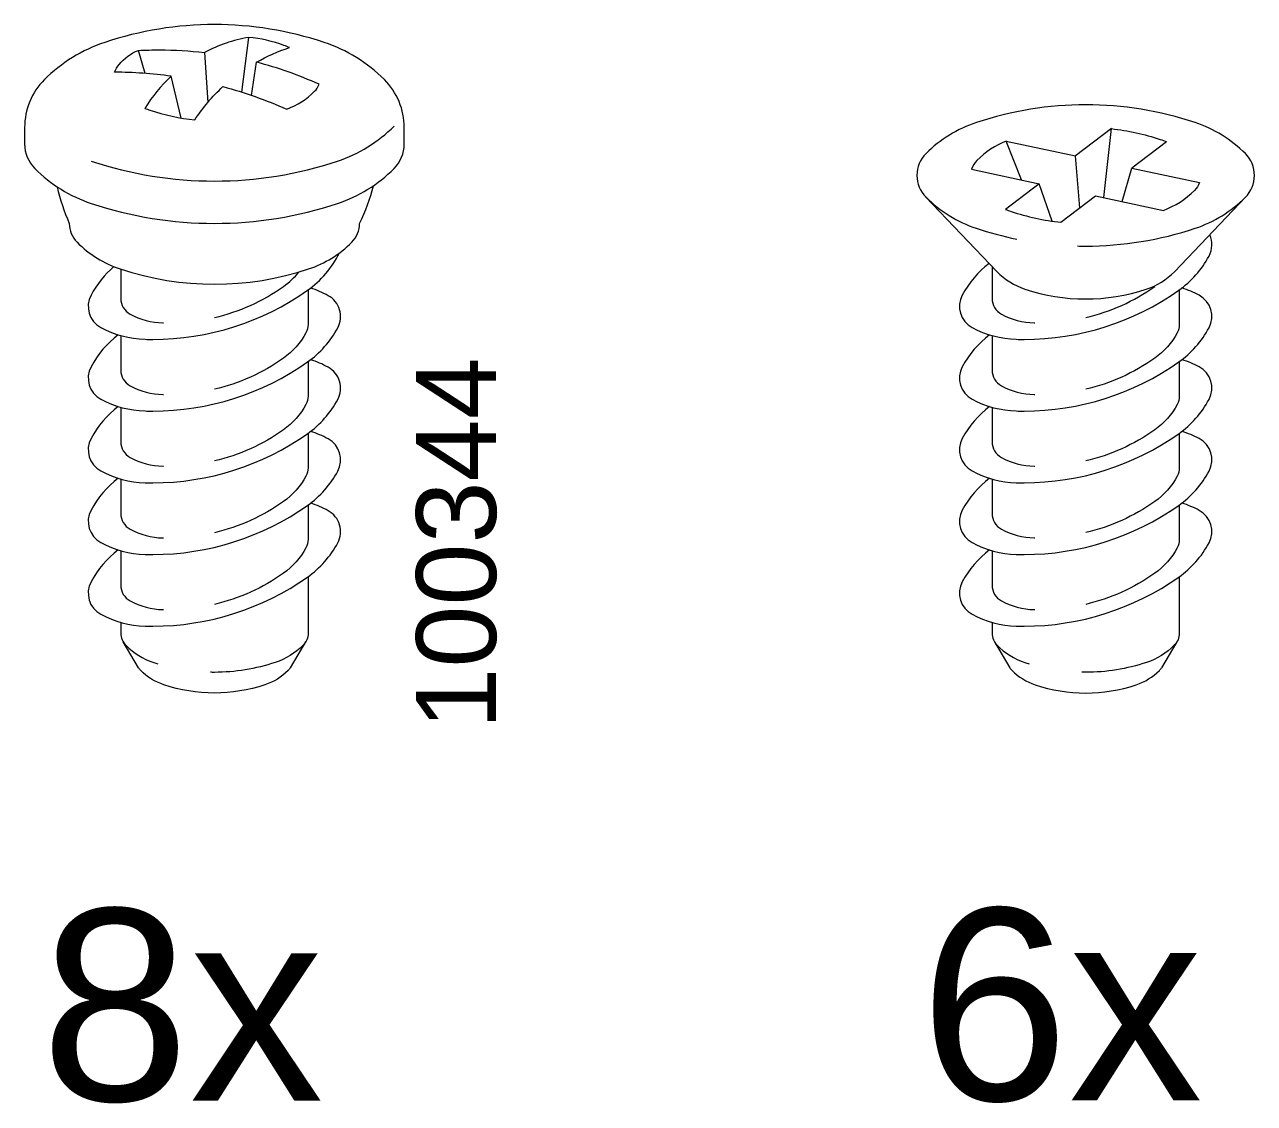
# Model space of a CAD drawing. Header units: metres. Extents: x -0.7 to 7.4, y 0 to 11.2.
# Drawn here: x -0.26847 to -0.23931, y 0.82401 to 0.84959 of the extents above; entities that cross this region are included whole.
import ezdxf

# ---------------------------------------------------------------- set-up
doc = ezdxf.new("R2010")
doc.units = ezdxf.units.M
doc.header["$MEASUREMENT"] = 0
doc.layers.add('PDF3_Geometry_Num_Penna__7', color=7, linetype='Continuous', lineweight=18)
doc.layers.add('PDF3_Text_Num_Penna__7', color=7, linetype='Continuous', lineweight=18)
doc.styles.add('GENERATED_STYLE_1', font='Arial.ttf')

msp = doc.modelspace()

# ---------------------------------------------------------------- linework, layer by layer
at = {"layer": 'PDF3_Geometry_Num_Penna__7', "color": 7, "linetype": 'Continuous', "lineweight": 18, "flags": 128}
msp.add_lwpolyline([(-0.2610465754272918, 0.845349931231762, 0.1167853219421448), (-0.2597084893161807, 0.8461767717873176, 0.1988030075961372), (-0.2594666248717363, 0.846761077620651), (-0.2594666248717363, 0.8471487803984288, 0.1990228059907599), (-0.2599372304272918, 0.8482853245650953, 0.1164728759022366), (-0.2613655923717362, 0.8491682920650954, 0.1622665240708814), (-0.2665683590384029, 0.8491682920650955, 0.1162243332427583), (-0.2679967562606244, 0.848285289287317, 0.1989886831914886), (-0.2684672912606251, 0.8471487803984288), (-0.2684672912606251, 0.846761077620651, 0.1997361016615889), (-0.2682249329272943, 0.8461768423428706, 0.1165976771818259), (-0.266886670427292, 0.8453498606762059, 0.1622833772322886)], format="xyb", close=True, dxfattribs=at)
for points in [[(-0.263318252649514, 0.8479892028984287), (-0.2631535054272918, 0.8492877778984288, 0.07711132692542608), (-0.2642027370939585, 0.8489287206762065), (-0.2641244204272918, 0.847743740120651)], [(-0.263087430149514, 0.8479127206762065), (-0.2629717190384029, 0.8486987095650953, -0.04985168392307519), (-0.2621861887606252, 0.8490439378984288, 0.01830487671407248), (-0.2623191859828474, 0.8490945615095398, 0.06610978874200939), (-0.2631535054272918, 0.8492877426206513)], [(-0.2656085565384029, 0.8484324328984287), (-0.2657683648717363, 0.8489767690095399, -0.01474000191008559), (-0.2652655507050696, 0.8489907742873176, -0.02935007842277824), (-0.2642022784828473, 0.8489286853984288)], [(-0.2649932768161807, 0.8483671337317621, 0.03336260953457276), (-0.2663341851495141, 0.8484609726206506, -0.1214741720947332), (-0.2662224604272919, 0.84864466400954, -0.1366160633436), (-0.265768400149514, 0.8489767690095398)], [(-0.2647589970939585, 0.847375122620651), (-0.2649932768161807, 0.8483671337317621, 0.0679713742645093), (-0.2656140598717363, 0.84760421650954, 0.01510755138411452), (-0.2654948562606252, 0.8475599428984287, 0.05410386472979124), (-0.2644335948717363, 0.8473301081762066, -0.06058481276818173), (-0.2637646929272917, 0.8481199423428736, -0.03950499317301052), (-0.262253040149514, 0.8475840728984286, 0.108008741522878), (-0.2615915818161807, 0.8480102284539842, 0.1070701045511039), (-0.2614868420939584, 0.8481743759539843, 0.04315327317035341), (-0.2629716837606251, 0.8486986037317623)], [(-0.2435048415384029, 0.8443410220650953, 0.005511219590145743), (-0.2433122248717363, 0.8443385526206514, 0.08067066081192903), (-0.2407175443161808, 0.8447594165095401, 0.1166835701450279), (-0.2395271309828479, 0.8454953109539849, 0.4142276987832508), (-0.239526951479409, 0.8465306652694248, 0.1163772108929385), (-0.2407170504272919, 0.8472681603984286, 0.1624075913155616), (-0.2459028430788975, 0.8472683820207729, 0.1164022026826463), (-0.2470973540384021, 0.846532971509539, 0.4152097196578789), (-0.2470971749278797, 0.8454990165627927, 0.1166705439570548), (-0.2459077873717363, 0.8447599456762063, 0.03008104403858145), (-0.2449471734828473, 0.8445029470650957)], [(-0.2668866704272918, 0.8463543601206511, 0.1622833772322159), (-0.2610465754272918, 0.8463543601206509, 0.117043884934447), (-0.2597084893161806, 0.8471819767873174)], [(-0.2428860693161807, 0.8454896312317621), (-0.2427029776495141, 0.8471226395650954, -0.0538440189088312), (-0.2415435382050696, 0.8468685337317622, -0.02112593486628234), (-0.2413950540384029, 0.8468129006762064), (-0.242214980149514, 0.8461872492873177), (-0.2406161912606251, 0.8458432909539844, -0.1089606794459963), (-0.240732572649514, 0.8456601640095398)], [(-0.2448325559828473, 0.845908731231762), (-0.245193941538403, 0.8468273645650953, 0.1019257248076862), (-0.245892265149514, 0.8463676245650954, 0.1205178217294216), (-0.2460159490384029, 0.8461628017873177), (-0.2444136323717363, 0.845818102620651), (-0.2452135912606251, 0.8452085026206511, 0.01666411887230203), (-0.2450812995939585, 0.8451590784539844, 0.05377740519616354), (-0.2438989295939585, 0.8449030323428732), (-0.2430758990384029, 0.8455306240095398), (-0.2414689962606251, 0.8451852545650955, 0.1065469974529925), (-0.2407325020939575, 0.8456602698428722)], [(-0.2676969657050696, 0.8457447248428731, 0.04460781024592366), (-0.2674089579272918, 0.8448760448428732, 0.1991673256915225), (-0.2672243140384029, 0.84442921650954, 0.116366849697978), (-0.2662004118161807, 0.8437965448428733, 0.1620986487523892), (-0.2617335043161807, 0.8437965448428733, 0.1162680393328892), (-0.2607096373717362, 0.84442921650954, 0.1993214314365684), (-0.2605242879272918, 0.8448760448428733, 0.0585636596533381), (-0.2601983212606236, 0.8457703365095395)], [(-0.2471101245939585, 0.845507905120651), (-0.2454199662606251, 0.8437334328984288, 0.1157978269139217), (-0.2447526518161817, 0.8433182840095369, 0.162620319018585), (-0.2418761089185533, 0.8433181781762061, 0.117108157342508), (-0.2412080465384029, 0.8437299051206509), (-0.2395147132050696, 0.845507905120651)], [(-0.2456039045939585, 0.843926084842873, 0.1053360047408602), (-0.2462367879272918, 0.8431776315095397, 0.413240752801958), (-0.2460045895939585, 0.8424071295650953, 0.116291680817185), (-0.2449572629272919, 0.8421280823428732, 0.00722446803099043), (-0.2447741712606251, 0.8421259656762066, 0.1547578379240252), (-0.2411056704272918, 0.8432899206762066, 0.1165605936182752), (-0.2403876970939584, 0.8441019445650955, 0.2335629972371435), (-0.2403719919583659, 0.8446063032002874)], [(-0.2663499543161806, 0.8438518251206508, 0.09248388620011261), (-0.2668915034828474, 0.843177455120651, 0.4126945786771578), (-0.266659305149514, 0.8424071295650954, 0.1160666898934602), (-0.2656120137606252, 0.8421277295650954, 0.005754843267087145), (-0.2654285693161807, 0.8421259656762065, 0.1548816359018772), (-0.2617603859828474, 0.8432899206762065, 0.1250156297744671), (-0.261004030427293, 0.8441753928984292)], [(-0.2661866534828474, 0.8437920645650955), (-0.2661866534828474, 0.8430970923428732, 0.2768392543280502), (-0.2659640507050687, 0.8427251940095416, 0.1166686010653028), (-0.2651876220939585, 0.8425182192873171)], [(-0.2455322554272918, 0.8438508020650953), (-0.2455322554272918, 0.843097268731762, 0.2765257061175697), (-0.2453096526495095, 0.8427253703984371, 0.1165345167166999), (-0.2445328359828474, 0.8425180781762065), (-0.2445187248717363, 0.8425180781762065)], [(-0.2639666229272918, 0.8426422559539842, 0.09555686609516), (-0.262329381260625, 0.8433802670650952, 0.0724452559507839), (-0.2619675723717362, 0.8437230965095398)], [(-0.2662472607050696, 0.8422341978984289, 0.1071939740395346), (-0.2668915034828474, 0.8414769603984289, 0.4130505644981977), (-0.266659305149514, 0.8407071640095397, 0.1160568515791828), (-0.2656120137606252, 0.8404279403984287, 0.007190836742796917), (-0.2654285693161807, 0.8404254709539842, 0.1548730171171832), (-0.2617603859828474, 0.8415901315095398, 0.1169051485641112), (-0.2610424832050706, 0.842402225953985, 0.4152517279085697), (-0.2612707338985882, 0.8431624785653141, 0.04875689666632249), (-0.2616859498717365, 0.8433442837317611)], [(-0.2617465923717363, 0.8432995867873176), (-0.2617465923717363, 0.8424822006762065, -0.1249522506796444), (-0.2617968984828474, 0.842282422620651, -0.116023045855486), (-0.2623295223717363, 0.8416798781762067, -0.0954380137242409), (-0.2639666229272918, 0.8409424315095398)], [(-0.2455932507050696, 0.8422341978984289, 0.1074457791780908), (-0.2462367879272918, 0.8414773131762064, 0.4134059495230855), (-0.2460045895939585, 0.8407073051206508, 0.1162820310433727), (-0.2449572629272918, 0.8404279403984287, 0.00722446802887823), (-0.2447741712606251, 0.840425823731762, 0.1548845917948162), (-0.2411056704272918, 0.8415901315095399, 0.1165605936197026), (-0.2403876970939585, 0.842402120120651, 0.4137351434481911), (-0.2406203160264202, 0.8431705703228725, 0.04815963702584669), (-0.241031587093959, 0.8433446365095384)], [(-0.2410925823717362, 0.8432995867873176), (-0.2410925823717362, 0.8424822006762065, -0.1243226664822317), (-0.2411425357050696, 0.842282422620651, -0.1169617516512734), (-0.2416754770939585, 0.8416803720650955, -0.09603594563898285), (-0.243312260149514, 0.8409429606762064)], [(-0.2661866534828474, 0.8422161003984288), (-0.2661866534828474, 0.8413971973428731, 0.2763328251420169), (-0.2659640859828474, 0.841025122620651, 0.1160323199304153), (-0.2651875515384029, 0.8408180773428732), (-0.265173087649514, 0.8408180773428732)], [(-0.2455322554272918, 0.8422161003984288), (-0.2455322554272918, 0.8413973031762065, 0.2757069629973676), (-0.245309652649515, 0.8410250167873159, 0.1162300271790762), (-0.2445328359828474, 0.840818253731762), (-0.2445187248717363, 0.840818253731762)], [(-0.2662472607050696, 0.8405349026206509, 0.1061590088654596), (-0.2668915034828474, 0.839777665120651, 0.4126859043008499), (-0.266659305149514, 0.8390073395650954, 0.1165283850079328), (-0.2656120137606252, 0.8387279395650954, 0.005745694955534237), (-0.2654285693161807, 0.8387251173428731, 0.1548687046207699), (-0.2617603859828474, 0.8398899542873177, 0.1166101649989937), (-0.2610424832050686, 0.8407016959539838, 0.4143741053479786), (-0.261272326119903, 0.841466330017695, 0.04821017676051165), (-0.261685949871736, 0.8416444592873187)], [(-0.2617465923717363, 0.8415994448428732), (-0.2617465923717363, 0.8407817059539844, -0.125052804895148), (-0.2617968984828474, 0.8405825981762065, -0.1160230458528245), (-0.2623295223717362, 0.839980053731762, -0.09570673001336523), (-0.2639666229272918, 0.8392426423428732)], [(-0.2455932507050696, 0.8405349026206509, 0.1064110256130808), (-0.2462367879272918, 0.8397776651206508, 0.4129677047722476), (-0.2460045895939585, 0.8390073395650954, 0.1167536819772797), (-0.2449572629272918, 0.8387279395650954, 0.005779295533976376), (-0.2447741712606251, 0.8387254701206509, 0.1548802877328095), (-0.2411056704272918, 0.8398899542873177, 0.1165605936197316), (-0.2403876970939585, 0.8407019781762063, 0.4126130206403089), (-0.2406212403018311, 0.8414741589930022, 0.04709798229841013), (-0.2410315870939578, 0.8416446356762086)], [(-0.2410925823717362, 0.8415997623428731), (-0.2410925823717362, 0.8407816706762066, -0.1251521883854901), (-0.2411425357050696, 0.8405831273428731, -0.1164489959188398), (-0.2416754770939585, 0.839980053731762, -0.09549851644071702), (-0.243312260149514, 0.8392426423428732)], [(-0.2661866534828474, 0.8405162759539841), (-0.2661866534828474, 0.8396970553984289, 0.2768392543468995), (-0.2659640859828474, 0.8393253334539843, 0.1156874850615704), (-0.2651875515384029, 0.839117582620651), (-0.265173087649514, 0.839117582620651)], [(-0.2455322554272918, 0.840516805120651), (-0.2455322554272918, 0.8396973023428731, 0.2765257061081165), (-0.2453096526495101, 0.8393254040095471, 0.1149311361022215), (-0.2445329065384029, 0.8391179001206512, 0.01827656894223182), (-0.2445187248717363, 0.8391175826206524)], [(-0.2662472607050696, 0.83883423150954, 0.1065039625841172), (-0.2668915034828473, 0.8380773467873175, 0.4124496246918785), (-0.2666593051495141, 0.8373068448428733, 0.1160666898936469), (-0.2656120137606252, 0.8370277976206509, 0.005751836071853511), (-0.2654285693161807, 0.8370256809539843, 0.1548161023155926), (-0.2617603859828474, 0.8381896359539842, 0.1166101649982159), (-0.2610424832050689, 0.8390013776206505, 0.4138058119341258), (-0.2612736470526082, 0.8397693071518743, 0.04547666198392637), (-0.2616859498717362, 0.8399446701206513)], [(-0.2617465923717363, 0.8398996203984287), (-0.2617465923717363, 0.8390822342873175, -0.1243226664216233), (-0.2617968984828474, 0.8388824562317619, -0.1158051299910557), (-0.2623295223717363, 0.8382797353984287, -0.09557237151877201), (-0.2639666229272918, 0.8375425003984288)], [(-0.2455932507050696, 0.8388345842873176, 0.1067559087103829), (-0.2462367879272919, 0.8380773467873175, 0.4134153379808717), (-0.2460045895939585, 0.837307197620651, 0.1160462069151575), (-0.2449572629272918, 0.8370277976206512, 0.005779574407047701), (-0.2447741712606251, 0.8370256809539843, 0.1549458087652666), (-0.2411056704272918, 0.838190165120651, 0.1162937767054664), (-0.2403876970939585, 0.8390016598428732, 0.412732848557099), (-0.2406222236138051, 0.8397752516298571, 0.04708278044790605), (-0.2410315870939585, 0.8399446701206509)], [(-0.2410925823717362, 0.8398996203984287), (-0.2410925823717362, 0.8390822342873175, -0.1236945961903055), (-0.2411425357050696, 0.838882456231762, -0.1158335803721432), (-0.2416754770939585, 0.8382797353984289, -0.09591712180173895), (-0.2433122601495141, 0.8375431706762064)], [(-0.2661866534828474, 0.8388161340095399), (-0.2661866534828474, 0.8379969840095398, 0.2764049521315126), (-0.2659640507050643, 0.8376254031762163, 0.1173048891611122), (-0.2651876220939585, 0.8374184284539848)], [(-0.2455322554272918, 0.8388164867873177), (-0.2455322554272918, 0.8379973367873176, 0.2765257060937074), (-0.245309652649507, 0.8376255795651085, 0.1162164945135569), (-0.2445329065384028, 0.837418428453986)], [(-0.2662472607050696, 0.8371338778984286, 0.1071939740389026), (-0.2668915034828473, 0.8363771695650954, 0.4132754847768447), (-0.266659305149514, 0.8356070203984286, 0.1163024951092703), (-0.2656120137606252, 0.8353281495650955, 0.005745694960612787), (-0.2654285693161807, 0.8353253273428732, 0.1548074906277922), (-0.2617603859828474, 0.8364898467873177, 0.1165818261492563), (-0.2610424126495141, 0.8373020117873176, 0.4147067640256465), (-0.2612695519304288, 0.8380614304137403, 0.04821017676185474), (-0.2616859498717362, 0.8382445281762069)], [(-0.2617465923717363, 0.8381994784539842), (-0.2617465923717363, 0.8373820923428732, -0.1243226664166293), (-0.2617968984828474, 0.8371821378984288, -0.1162792574087633), (-0.2623295223717363, 0.836580087342873, -0.09556462121638994), (-0.2639666229272918, 0.8358424995650953)], [(-0.2455932507050696, 0.8371344070650955, 0.1069283632344605), (-0.2462367879272918, 0.8363771695650954, 0.413813417085015), (-0.2460045895939585, 0.8356070203984286, 0.1162916808170615), (-0.2449572629272918, 0.8353281495650955, 0.00577897378627691), (-0.2447741712606251, 0.8353253273428732, 0.1548147668314736), (-0.2411056704272918, 0.8364898467873177, 0.1163989294455147), (-0.2403877676495152, 0.8373019412317627, 0.4128893054306948), (-0.2406191324240814, 0.8380701257629634, 0.04764469550322864), (-0.2410315870939584, 0.8382444928984288)], [(-0.2410925823717362, 0.8381994784539842), (-0.2410925823717362, 0.8373820923428732, -0.1243226664653967), (-0.2411425357050696, 0.8371821378984288, -0.1156534402466561), (-0.2416754770939585, 0.836580087342873, -0.09549851644096731), (-0.243312260149514, 0.8358426759539843)], [(-0.2661866534828474, 0.8371163095650953), (-0.2661866534828474, 0.8362971595650953, 0.2768392543405871), (-0.2659640507050648, 0.8359252612317711, 0.1160189194553548), (-0.2651876220939585, 0.83571793373176)], [(-0.2455322554272918, 0.8371163095650953), (-0.2455322554272918, 0.8362970890095399, 0.2768392543717367), (-0.2453097232050696, 0.8359253670650953, 0.1158849742389337), (-0.2445328359828474, 0.8357179690095398), (-0.2445187248717363, 0.8357179690095398)], [(-0.2617465923717363, 0.83649965400954), (-0.2617465923717363, 0.8351605095650954, -0.1970613134725634), (-0.2618657959828474, 0.8348723606762065, -0.1161541436570031), (-0.262526584038403, 0.8344647965095396, -0.08036157282819174), (-0.2639664818161807, 0.8342306931762065, -0.008372233247557165), (-0.2640603207050696, 0.8342321042873178)], [(-0.2410925823717362, 0.83649965400954), (-0.2410925823717362, 0.8351605095650954, -0.1991610973085843), (-0.2412117859828474, 0.8348727134539843, -0.1162847225226005), (-0.2418718332050696, 0.8344647965095398, -0.08031664266844922), (-0.2433121190384029, 0.8342310459539843, -2.135886909196474e-05), (-0.243405605149513, 0.83423175150954)], [(-0.2661866534828474, 0.8354165203984287), (-0.2661866534828474, 0.835160403731762, 0.1986292494918746), (-0.2660674145939499, 0.8348723253984373, 0.1164232533883621), (-0.2654074026495137, 0.8344649023428742, 0.007304470338597198), (-0.2653089423717361, 0.8344330465095402)], [(-0.2455322554272918, 0.8354165203984287), (-0.2455322554272918, 0.835160403731762, 0.1983765162006171), (-0.2454130165383963, 0.8348726781762131, 0.116060443503051), (-0.2447526518161803, 0.8344649023428743, 0.009005033661719695), (-0.2446545795939586, 0.8344333992873174)], [(-0.2618044832050696, 0.8349523001206509), (-0.262168902649514, 0.8343405834539843, -0.05416545046035482), (-0.2622199495939585, 0.8342741201206509, -0.1163099615332735), (-0.2627691187606251, 0.8339354534539843, -0.1626046754709059), (-0.2651648326495141, 0.8339354534539843, -0.1167947521435304), (-0.2657132962606252, 0.8342741201206509, -0.05877694504778676), (-0.2657650487606252, 0.8343405834539843), (-0.2661294682050696, 0.8349523001206509)], [(-0.2454747173717362, 0.8349523001206509), (-0.2451102979272918, 0.8343405834539843, 0.0573819620002825), (-0.2450587218161897, 0.8342744728984198, 0.1164916515332068), (-0.2445096232050694, 0.8339356298428736, 0.1627896325656559), (-0.2421135007049146, 0.8339356018959998, 0.1166252264171061), (-0.2415654457050699, 0.8342746492873179)]]:
    msp.add_lwpolyline(points, format="xyb", dxfattribs=at)
for points in [[(-0.2427035068161807, 0.8471227806762066), (-0.2435526429272918, 0.8464747278984287)], [(-0.245193941538403, 0.8468273645650954), (-0.2435535248717363, 0.8464745867873176)], [(-0.2434486793161807, 0.845246920120651), (-0.243553101538403, 0.8464745867873176)], [(-0.2424450970939585, 0.8453955806762065), (-0.2422154387606252, 0.8461872140095399)], [(-0.2441084090384029, 0.844929102620651), (-0.2444135618161807, 0.845818102620651)], [(-0.241149767649514, 0.8349523001206509), (-0.2415138343161807, 0.8343405834539843)]]:
    msp.add_lwpolyline(points, dxfattribs=at)
at = {"layer": 'PDF3_Geometry_Num_Penna__7', "color": 7, "linetype": 'Continuous', "lineweight": 18}
msp.add_arc((-0.2444083308003567, 0.8472589112122442), 0.004744984367229921, 283.355695694261, 305.1726668210889, dxfattribs=at)
for points in [[(-0.2651875515384029, 0.8425180781762065), (-0.2651822598717363, 0.8425180781762065), (-0.2651780391215797, 0.8425177253984288), (-0.265173087649514, 0.8425177253984288)], [(-0.2651875515384029, 0.837418287342873), (-0.2651822598717363, 0.837418287342873), (-0.2651780265384029, 0.8374179345650954), (-0.265173087649514, 0.8374179345650954)], [(-0.2445328359828474, 0.837418287342873), (-0.2445275443161808, 0.837418287342873), (-0.244523676343802, 0.8374179345650954), (-0.2445187248717363, 0.8374179345650954)], [(-0.2651875515384029, 0.8357179690095398), (-0.2651822598717363, 0.8357179690095398), (-0.2651780265384029, 0.8357176162317621), (-0.265173087649514, 0.8357176162317621)], [(-0.2415659395939585, 0.8342746492873175), (-0.2415454784828474, 0.834294757620651), (-0.2415292507050697, 0.8343166298428731), (-0.2415144340384029, 0.8343406187317621)]]:
    msp.add_open_spline(points, degree=3, dxfattribs=at)

# ---------------------------------------------------------------- texts
at = {"layer": 'PDF3_Text_Num_Penna__7', "color": 7, "linetype": 'Continuous', "lineweight": 18, "insert": (-0.257263912753224, 0.8328724634539842), "char_height": 0.00189391599093967, "attachment_point": 7, "rotation": 90, "style": 'GENERATED_STYLE_1'}
msp.add_mtext('\\A1;100344', dxfattribs=at)
at = {"layer": 'PDF3_Text_Num_Penna__7', "color": 7, "linetype": 'Continuous', "lineweight": 18, "char_height": 0.004545458984375, "attachment_point": 7, "style": 'GENERATED_STYLE_1'}
for s, insert in [('\\A1;8x', (-0.2680874554272918, 0.8240092802837504)), ('\\A1;6x', (-0.2472467554272918, 0.824018582041563))]:
    msp.add_mtext(s, dxfattribs=dict(at, insert=insert))

doc.saveas('drawing.dxf')
